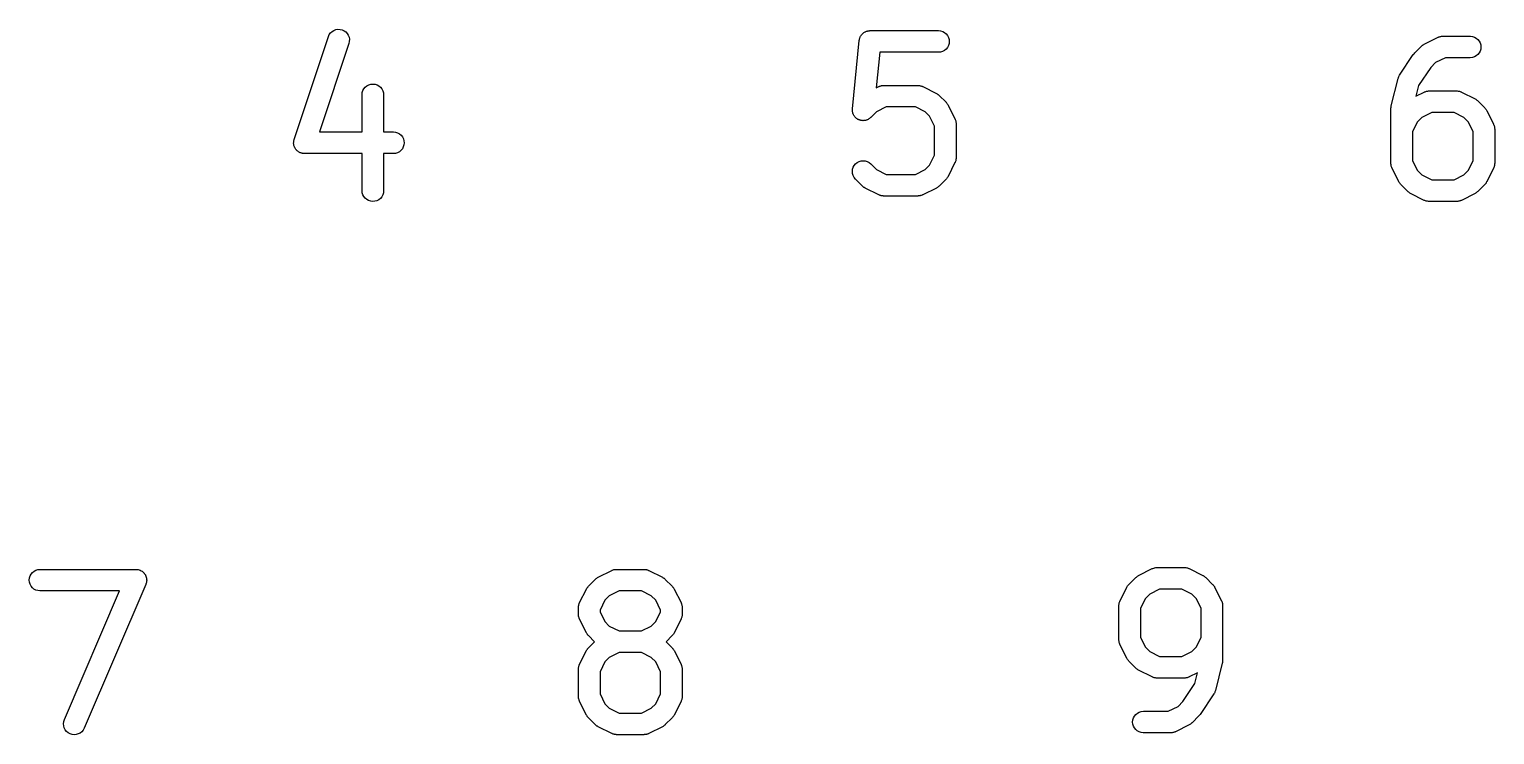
# Model space of a CAD drawing. Extents: x 55 to 222, y -110 to -60.
# Drawn here: x 94.63 to 135.4, y -109.92 to -90.3 of the extents above; entities that cross this region are included whole.
import ezdxf

# ---------------------------------------------------------------- set-up
doc = ezdxf.new("R2010")
doc.units = 0
doc.layers.add('BLACK', color=7, linetype='CONTINUOUS')

msp = doc.modelspace()

# ---------------------------------------------------------------- linework, layer by layer
at = {"layer": 'BLACK', "linetype": 'CONTINUOUS'}
for p, q in [((101.996, -93.3589), (102.949, -90.5018)), ((102.949, -90.5018), (102.95, -90.4978)), ((102.95, -90.4978), (102.974, -90.4447)), ((102.974, -90.4447), (103.009, -90.3973)), ((103.009, -90.3973), (103.052, -90.3576)), ((103.052, -90.3576), (103.102, -90.3269)), ((103.102, -90.3269), (103.157, -90.3066)), ((103.157, -90.3066), (103.214, -90.2972)), ((103.214, -90.2972), (103.273, -90.2993)), ((103.273, -90.2993), (103.33, -90.3127)), ((103.33, -90.3127), (103.383, -90.3369)), ((103.383, -90.3369), (103.431, -90.371)), ((103.431, -90.371), (103.471, -90.4137)), ((103.471, -90.4137), (103.502, -90.4634)), ((103.502, -90.4634), (103.523, -90.5182)), ((117.739, -90.5185), (117.747, -90.5044)), ((117.747, -90.5044), (117.753, -90.4897)), ((117.753, -90.4897), (117.761, -90.4787)), ((117.761, -90.4787), (117.767, -90.467)), ((117.767, -90.467), (117.778, -90.4546)), ((117.778, -90.4546), (117.787, -90.4414)), ((117.787, -90.4414), (117.796, -90.4321)), ((117.796, -90.4321), (117.805, -90.4219)), ((117.805, -90.4219), (117.817, -90.4117)), ((117.817, -90.4117), (117.828, -90.4006)), ((117.828, -90.4006), (117.84, -90.3933)), ((117.84, -90.3933), (117.85, -90.3848)), ((117.85, -90.3848), (117.864, -90.3773)), ((117.864, -90.3773), (117.878, -90.3686)), ((117.878, -90.3686), (117.89, -90.3636)), ((117.89, -90.3636), (117.902, -90.3574)), ((117.902, -90.3574), (117.917, -90.3527)), ((117.917, -90.3527), (117.932, -90.3468)), ((117.932, -90.3468), (117.945, -90.3443)), ((117.945, -90.3443), (117.958, -90.3404)), ((117.958, -90.3404), (117.974, -90.3389)), ((117.974, -90.3389), (117.989, -90.3359)), ((117.989, -90.3359), (118.003, -90.336)), ((118.003, -90.336), (118.016, -90.3347)), ((118.016, -90.3347), (119.921, -90.3347)), ((119.921, -90.3347), (119.925, -90.3348)), ((119.925, -90.3348), (119.983, -90.3413)), ((119.983, -90.3413), (120.039, -90.359)), ((120.039, -90.359), (120.09, -90.3872)), ((120.09, -90.3872), (120.135, -90.4248)), ((120.135, -90.4248), (120.172, -90.4705)), ((120.172, -90.4705), (120.199, -90.5223)), ((133.84, -90.5098), (133.86, -90.5038)), ((133.86, -90.5038), (133.879, -90.4968)), ((133.879, -90.4968), (133.888, -90.4954)), ((133.888, -90.4954), (133.896, -90.4928)), ((133.896, -90.4928), (133.917, -90.4908)), ((133.917, -90.4908), (133.937, -90.4876)), ((133.937, -90.4876), (133.946, -90.488)), ((133.946, -90.488), (133.954, -90.4871)), ((133.954, -90.4871), (134.716, -90.4871)), ((134.716, -90.4871), (134.72, -90.4872)), ((134.72, -90.4872), (134.779, -90.4937)), ((134.779, -90.4937), (134.834, -90.5114)), ((103.518, -90.6915), (102.697, -93.1538)), ((103.531, -90.6344), (103.518, -90.6915)), ((103.523, -90.5182), (103.532, -90.5759)), ((103.532, -90.5759), (103.531, -90.6344)), ((117.527, -92.5096), (117.718, -90.6049)), ((117.718, -90.6007), (117.721, -90.5877)), ((117.718, -90.6049), (117.718, -90.6007)), ((117.721, -90.5877), (117.722, -90.5744)), ((117.722, -90.5744), (117.727, -90.5591)), ((117.727, -90.5591), (117.73, -90.5435)), ((117.73, -90.5435), (117.736, -90.5312)), ((117.736, -90.5312), (117.739, -90.5185)), ((120.035, -90.9121), (119.979, -90.929)), ((120.087, -90.8846), (120.035, -90.9121)), ((120.132, -90.8476), (120.087, -90.8846)), ((120.169, -90.8025), (120.132, -90.8476)), ((120.197, -90.751), (120.169, -90.8025)), ((120.215, -90.695), (120.197, -90.751)), ((120.199, -90.5223), (120.215, -90.5785)), ((120.215, -90.5785), (120.221, -90.6368)), ((120.221, -90.6368), (120.215, -90.695)), ((133.171, -90.9559), (133.361, -90.7655)), ((133.361, -90.7655), (133.364, -90.7625)), ((133.364, -90.7625), (133.377, -90.752)), ((133.377, -90.752), (133.39, -90.7404)), ((133.39, -90.7404), (133.4, -90.7338)), ((133.4, -90.7338), (133.41, -90.726)), ((133.41, -90.726), (133.425, -90.7182)), ((133.425, -90.7182), (133.439, -90.7093)), ((133.439, -90.7093), (133.82, -90.5188)), ((133.82, -90.5188), (133.824, -90.5169)), ((133.824, -90.5169), (133.832, -90.5139)), ((133.832, -90.5139), (133.84, -90.5098)), ((134.834, -90.5114), (134.886, -90.5396)), ((134.886, -90.5396), (134.931, -90.5772)), ((134.931, -90.5772), (134.967, -90.6229)), ((134.993, -90.9034), (134.965, -90.9549)), ((134.967, -90.6229), (134.994, -90.6747)), ((135.01, -90.8474), (134.993, -90.9034)), ((134.994, -90.6747), (135.011, -90.7309)), ((135.016, -90.7892), (135.01, -90.8474)), ((135.011, -90.7309), (135.016, -90.7892)), ((118.288, -90.9347), (118.188, -91.9275)), ((119.921, -90.9347), (118.288, -90.9347)), ((119.979, -90.929), (119.921, -90.9347)), ((132.752, -91.5731), (133.133, -91.0017)), ((133.133, -91.0017), (133.134, -91.0012)), ((133.134, -91.0012), (133.136, -90.9982)), ((133.134, -91.0012), (133.134, -91.0012)), ((133.134, -91.0012), (133.134, -91.0012)), ((133.136, -90.9982), (133.153, -90.9772)), ((133.153, -90.9772), (133.171, -90.9559)), ((133.751, -91.2242), (133.616, -91.3592)), ((134.025, -91.0871), (133.751, -91.2242)), ((134.716, -91.0871), (134.025, -91.0871)), ((134.775, -91.0814), (134.716, -91.0871)), ((134.831, -91.0645), (134.775, -91.0814)), ((134.882, -91.037), (134.831, -91.0645)), ((134.928, -91), (134.882, -91.037)), ((134.965, -90.9549), (134.928, -91)), ((132.52, -92.4286), (132.711, -91.6667)), ((132.711, -91.6667), (132.712, -91.6627)), ((132.712, -91.6627), (132.719, -91.6439)), ((132.719, -91.6439), (132.725, -91.6247)), ((132.725, -91.6247), (132.729, -91.6165)), ((132.729, -91.6165), (132.732, -91.6078)), ((132.732, -91.6078), (132.743, -91.5908)), ((132.743, -91.5908), (132.752, -91.5731)), ((133.616, -91.3592), (133.28, -91.8627)), ((103.886, -92.1163), (103.892, -92.0581)), ((103.886, -92.1205), (103.886, -92.1163)), ((103.886, -93.1538), (103.886, -92.1205)), ((103.892, -92.0581), (103.91, -92.0023)), ((103.91, -92.0023), (103.938, -91.951)), ((103.938, -91.951), (103.976, -91.9061)), ((103.976, -91.9061), (104.021, -91.8694)), ((104.021, -91.8694), (104.073, -91.8423)), ((104.073, -91.8423), (104.129, -91.8258)), ((104.129, -91.8258), (104.188, -91.8205)), ((104.188, -91.8205), (104.246, -91.8266)), ((104.246, -91.8266), (104.302, -91.8439)), ((104.302, -91.8439), (104.353, -91.8717)), ((104.353, -91.8717), (104.398, -91.9091)), ((104.398, -91.9091), (104.435, -91.9544)), ((104.435, -91.9544), (104.463, -92.0061)), ((104.463, -92.0061), (104.48, -92.0622)), ((104.48, -92.0622), (104.486, -92.1205)), ((104.486, -92.1205), (104.486, -93.1538)), ((118.188, -91.9275), (118.263, -91.8902)), ((118.263, -91.8902), (118.267, -91.8884)), ((118.267, -91.8884), (118.275, -91.8853)), ((118.275, -91.8853), (118.283, -91.8812)), ((118.283, -91.8812), (118.302, -91.8752)), ((118.302, -91.8752), (118.322, -91.8682)), ((118.322, -91.8682), (118.33, -91.8668)), ((118.33, -91.8668), (118.339, -91.8642)), ((118.339, -91.8642), (118.359, -91.8622)), ((118.359, -91.8622), (118.379, -91.859)), ((118.379, -91.859), (118.388, -91.8594)), ((118.388, -91.8594), (118.397, -91.8585)), ((118.397, -91.8585), (119.349, -91.8585)), ((119.349, -91.8585), (119.354, -91.8586)), ((119.354, -91.8586), (119.362, -91.8595)), ((119.362, -91.8595), (119.371, -91.8593)), ((119.371, -91.8593), (119.391, -91.8628)), ((119.391, -91.8628), (119.412, -91.8651)), ((119.412, -91.8651), (119.42, -91.8678)), ((119.42, -91.8678), (119.429, -91.8693)), ((119.429, -91.8693), (119.448, -91.8766)), ((119.448, -91.8766), (119.468, -91.8828)), ((119.468, -91.8828), (119.475, -91.887)), ((119.475, -91.887), (119.484, -91.8902)), ((119.484, -91.8902), (119.864, -92.0807)), ((119.864, -92.0807), (119.868, -92.0826)), ((119.868, -92.0826), (119.882, -92.0918)), ((119.882, -92.0918), (119.897, -92.0997)), ((119.897, -92.0997), (119.907, -92.1076)), ((119.907, -92.1076), (119.917, -92.1144)), ((119.917, -92.1144), (119.929, -92.1262)), ((119.929, -92.1262), (119.942, -92.1369)), ((119.942, -92.1369), (120.133, -92.3274)), ((133.28, -91.8627), (133.206, -92.1591)), ((133.206, -92.1591), (133.439, -92.0426)), ((133.439, -92.0426), (133.443, -92.0408)), ((133.443, -92.0408), (133.451, -92.0377)), ((133.451, -92.0377), (133.459, -92.0336)), ((133.459, -92.0336), (133.479, -92.0276)), ((133.479, -92.0276), (133.498, -92.0206)), ((133.498, -92.0206), (133.507, -92.0192)), ((133.507, -92.0192), (133.515, -92.0166)), ((133.515, -92.0166), (133.536, -92.0146)), ((133.536, -92.0146), (133.556, -92.0114)), ((133.556, -92.0114), (133.565, -92.0118)), ((133.565, -92.0118), (133.573, -92.0109)), ((133.573, -92.0109), (134.335, -92.0109)), ((134.335, -92.0109), (134.34, -92.011)), ((134.34, -92.011), (134.348, -92.0119)), ((134.348, -92.0119), (134.357, -92.0117)), ((134.357, -92.0117), (134.377, -92.0152)), ((134.377, -92.0152), (134.398, -92.0175)), ((134.398, -92.0175), (134.406, -92.0202)), ((134.406, -92.0202), (134.415, -92.0217)), ((134.415, -92.0217), (134.434, -92.029)), ((134.434, -92.029), (134.454, -92.0352)), ((134.454, -92.0352), (134.461, -92.0394)), ((134.461, -92.0394), (134.47, -92.0426)), ((134.47, -92.0426), (134.85, -92.2331)), ((117.526, -92.5384), (117.527, -92.5241)), ((117.527, -92.5533), (117.526, -92.5384)), ((117.527, -92.5241), (117.527, -92.5096)), ((118.468, -92.4585), (118.194, -92.5956)), ((119.279, -92.4585), (118.468, -92.4585)), ((119.553, -92.5956), (119.279, -92.4585)), ((120.133, -92.3274), (120.136, -92.3303)), ((120.136, -92.3303), (120.146, -92.3435)), ((120.146, -92.3435), (120.158, -92.3558)), ((120.158, -92.3558), (120.165, -92.3663)), ((120.165, -92.3663), (120.172, -92.3761)), ((120.172, -92.3761), (120.18, -92.3911)), ((120.18, -92.3911), (120.189, -92.4053)), ((120.189, -92.4053), (120.38, -92.7863)), ((132.512, -92.4866), (132.515, -92.4628)), ((132.512, -92.4919), (132.512, -92.4866)), ((132.512, -92.4972), (132.512, -92.4919)), ((132.512, -92.5014), (132.512, -92.4972)), ((132.512, -94.0252), (132.512, -92.5014)), ((132.515, -92.4628), (132.518, -92.439)), ((132.518, -92.439), (132.52, -92.4339)), ((132.52, -92.4339), (132.52, -92.4286)), ((134.85, -92.2331), (134.854, -92.235)), ((134.854, -92.235), (134.868, -92.2442)), ((134.868, -92.2442), (134.883, -92.2521)), ((134.883, -92.2521), (134.893, -92.26)), ((134.893, -92.26), (134.903, -92.2668)), ((134.903, -92.2668), (134.915, -92.2786)), ((134.915, -92.2786), (134.928, -92.2893)), ((134.928, -92.2893), (135.119, -92.4798)), ((135.119, -92.4798), (135.122, -92.4827)), ((135.122, -92.4827), (135.132, -92.4959)), ((135.132, -92.4959), (135.144, -92.5082)), ((135.144, -92.5082), (135.151, -92.5187)), ((135.151, -92.5187), (135.158, -92.5285)), ((135.158, -92.5285), (135.166, -92.5435)), ((135.166, -92.5435), (135.175, -92.5577)), ((117.527, -92.5682), (117.527, -92.5533)), ((117.53, -92.5824), (117.527, -92.5682)), ((117.531, -92.5967), (117.53, -92.5824)), ((117.535, -92.611), (117.531, -92.5967)), ((117.538, -92.6256), (117.535, -92.611)), ((117.544, -92.639), (117.538, -92.6256)), ((117.548, -92.6528), (117.544, -92.639)), ((117.555, -92.666), (117.548, -92.6528)), ((117.56, -92.6798), (117.555, -92.666)), ((117.568, -92.6918), (117.56, -92.6798)), ((117.575, -92.7046), (117.568, -92.6918)), ((117.584, -92.7162), (117.575, -92.7046)), ((117.593, -92.7286), (117.584, -92.7162)), ((117.603, -92.7389), (117.593, -92.7286)), ((117.612, -92.7501), (117.603, -92.7389)), ((117.623, -92.7597), (117.612, -92.7501)), ((117.634, -92.7703), (117.623, -92.7597)), ((117.646, -92.7784), (117.634, -92.7703)), ((117.657, -92.7876), (117.646, -92.7784)), ((117.67, -92.7947), (117.657, -92.7876)), ((117.682, -92.8031), (117.67, -92.7947)), ((117.696, -92.8087), (117.682, -92.8031)), ((117.708, -92.8156), (117.696, -92.8087)), ((117.723, -92.8201), (117.708, -92.8156)), ((117.736, -92.8259), (117.723, -92.8201)), ((117.75, -92.8288), (117.736, -92.8259)), ((117.764, -92.8331), (117.75, -92.8288)), ((117.779, -92.8348), (117.764, -92.8331)), ((117.794, -92.8378), (117.779, -92.8348)), ((117.808, -92.8379), (117.794, -92.8378)), ((117.822, -92.8395), (117.808, -92.8379)), ((117.837, -92.8382), (117.822, -92.8395)), ((117.852, -92.8383), (117.837, -92.8382)), ((117.866, -92.8356), (117.852, -92.8383)), ((117.881, -92.8344), (117.866, -92.8356)), ((117.895, -92.8302), (117.881, -92.8344)), ((117.91, -92.8274), (117.895, -92.8302)), ((117.923, -92.8221), (117.91, -92.8274)), ((117.937, -92.818), (117.923, -92.8221)), ((117.95, -92.8112), (117.937, -92.818)), ((117.964, -92.8056), (117.95, -92.8112)), ((117.976, -92.7977), (117.964, -92.8056)), ((117.989, -92.7911), (117.976, -92.7977)), ((118.001, -92.7818), (117.989, -92.7911)), ((118.013, -92.7736), (118.001, -92.7818)), ((118.023, -92.7636), (118.013, -92.7736)), ((118.035, -92.7546), (118.023, -92.7636)), ((118.038, -92.7516), (118.035, -92.7546)), ((118.194, -92.5956), (118.038, -92.7516)), ((119.674, -92.7172), (119.553, -92.5956)), ((119.811, -92.9913), (119.674, -92.7172)), ((120.38, -92.7863), (120.381, -92.79)), ((120.381, -92.79), (120.384, -92.7983)), ((120.384, -92.7983), (120.389, -92.8061)), ((120.389, -92.8061), (120.395, -92.8257)), ((120.395, -92.8257), (120.402, -92.845)), ((120.402, -92.845), (120.403, -92.8537)), ((120.403, -92.8537), (120.406, -92.8622)), ((120.406, -92.8622), (120.408, -92.8826)), ((120.408, -92.8826), (120.411, -92.9028)), ((120.411, -92.9028), (120.41, -92.9117)), ((120.41, -92.9117), (120.411, -92.9204)), ((120.411, -92.9204), (120.411, -93.8728)), ((133.249, -92.8696), (133.112, -93.1437)), ((133.37, -92.748), (133.249, -92.8696)), ((133.644, -92.6109), (133.37, -92.748)), ((134.265, -92.6109), (133.644, -92.6109)), ((134.539, -92.748), (134.265, -92.6109)), ((134.66, -92.8696), (134.539, -92.748)), ((134.797, -93.1437), (134.66, -92.8696)), ((135.175, -92.5577), (135.366, -92.9387)), ((135.366, -92.9387), (135.367, -92.9424)), ((135.367, -92.9424), (135.37, -92.9507)), ((135.37, -92.9507), (135.375, -92.9585)), ((101.992, -93.3764), (101.996, -93.3589)), ((102.697, -93.1538), (103.886, -93.1538)), ((104.486, -93.1538), (104.757, -93.1538)), ((104.757, -93.1538), (104.761, -93.1538)), ((104.761, -93.1538), (104.819, -93.1603)), ((104.819, -93.1603), (104.875, -93.178)), ((104.875, -93.178), (104.926, -93.2063)), ((104.926, -93.2063), (104.971, -93.2439)), ((104.971, -93.2439), (105.008, -93.2895)), ((105.008, -93.2895), (105.035, -93.3414)), ((105.035, -93.3414), (105.052, -93.3976)), ((119.811, -93.802), (119.811, -92.9913)), ((133.112, -93.1437), (133.112, -93.9544)), ((134.797, -93.9544), (134.797, -93.1437)), ((135.375, -92.9585), (135.381, -92.9781)), ((135.381, -92.9781), (135.388, -92.9974)), ((135.388, -92.9974), (135.389, -93.0061)), ((135.389, -93.0061), (135.392, -93.0146)), ((135.392, -93.0146), (135.394, -93.035)), ((135.394, -93.035), (135.397, -93.0552)), ((135.397, -93.0552), (135.396, -93.0641)), ((135.396, -93.0641), (135.397, -93.0728)), ((135.397, -93.0728), (135.397, -94.0252)), ((101.981, -93.4517), (101.983, -93.4339)), ((101.982, -93.4631), (101.981, -93.4517)), ((101.981, -93.4745), (101.982, -93.4631)), ((101.984, -93.4922), (101.981, -93.4745)), ((101.983, -93.416), (101.986, -93.4048)), ((101.983, -93.4339), (101.983, -93.416)), ((101.986, -93.51), (101.984, -93.4922)), ((101.986, -93.4048), (101.987, -93.3935)), ((101.989, -93.521), (101.986, -93.51)), ((101.987, -93.3935), (101.992, -93.3764)), ((101.991, -93.5323), (101.989, -93.521)), ((101.998, -93.549), (101.991, -93.5323)), ((102.003, -93.5662), (101.998, -93.549)), ((102.008, -93.5763), (102.003, -93.5662)), ((102.012, -93.587), (102.008, -93.5763)), ((102.021, -93.6022), (102.012, -93.587)), ((102.03, -93.6181), (102.021, -93.6022)), ((102.037, -93.627), (102.03, -93.6181)), ((102.043, -93.6367), (102.037, -93.627)), ((102.055, -93.6497), (102.043, -93.6367)), ((102.066, -93.6637), (102.055, -93.6497)), ((102.075, -93.671), (102.066, -93.6637)), ((102.083, -93.6794), (102.075, -93.671)), ((102.098, -93.6898), (102.083, -93.6794)), ((102.111, -93.7013), (102.098, -93.6898)), ((102.121, -93.7068), (102.111, -93.7013)), ((102.131, -93.7135), (102.121, -93.7068)), ((102.147, -93.7209), (102.131, -93.7135)), ((102.163, -93.7295), (102.147, -93.7209)), ((102.173, -93.733), (102.163, -93.7295)), ((102.184, -93.7377), (102.173, -93.733)), ((102.201, -93.7418), (102.184, -93.7377)), ((102.218, -93.7472), (102.201, -93.7418)), ((102.23, -93.7485), (102.218, -93.7472)), ((102.241, -93.7511), (102.23, -93.7485)), ((102.259, -93.7518), (102.241, -93.7511)), ((102.277, -93.7538), (102.259, -93.7518)), ((102.281, -93.7538), (102.277, -93.7538)), ((103.886, -93.7538), (102.281, -93.7538)), ((103.886, -94.7871), (103.886, -93.7538)), ((104.757, -93.7538), (104.486, -93.7538)), ((104.486, -93.7538), (104.486, -94.7871)), ((104.815, -93.7481), (104.757, -93.7538)), ((104.871, -93.7312), (104.815, -93.7481)), ((104.923, -93.7037), (104.871, -93.7312)), ((104.968, -93.6667), (104.923, -93.7037)), ((105.006, -93.6215), (104.968, -93.6667)), ((105.033, -93.57), (105.006, -93.6215)), ((105.051, -93.5141), (105.033, -93.57)), ((105.057, -93.4559), (105.051, -93.5141)), ((105.052, -93.3976), (105.057, -93.4559)), ((117.532, -94.1924), (117.549, -94.1366)), ((117.549, -94.1366), (117.577, -94.0851)), ((117.577, -94.0851), (117.615, -94.0402)), ((117.615, -94.0402), (117.66, -94.0033)), ((117.66, -94.0033), (117.712, -93.976)), ((117.712, -93.976), (117.768, -93.9593)), ((117.768, -93.9593), (117.827, -93.9538)), ((117.827, -93.9538), (117.885, -93.9597)), ((117.885, -93.9597), (117.941, -93.9768)), ((117.941, -93.9768), (117.992, -94.0045)), ((117.992, -94.0045), (118.038, -94.0416)), ((118.038, -94.0416), (118.194, -94.1977)), ((119.553, -94.1977), (119.674, -94.0761)), ((119.674, -94.0761), (119.811, -93.802)), ((120.38, -94.007), (120.189, -94.3879)), ((120.383, -93.9987), (120.38, -94.007)), ((120.387, -93.991), (120.383, -93.9987)), ((120.393, -93.9715), (120.387, -93.991)), ((120.401, -93.9523), (120.393, -93.9715)), ((120.402, -93.9436), (120.401, -93.9523)), ((120.405, -93.9352), (120.402, -93.9436)), ((120.407, -93.9148), (120.405, -93.9352)), ((120.41, -93.8946), (120.407, -93.9148)), ((120.411, -93.877), (120.41, -93.8858)), ((120.41, -93.8858), (120.41, -93.8946)), ((120.411, -93.8728), (120.411, -93.877)), ((132.512, -94.034), (132.512, -94.0252)), ((132.512, -94.0428), (132.512, -94.034)), ((132.515, -94.0631), (132.512, -94.0428)), ((132.517, -94.0835), (132.515, -94.0631)), ((132.52, -94.0919), (132.517, -94.0835)), ((132.521, -94.1007), (132.52, -94.0919)), ((132.528, -94.1199), (132.521, -94.1007)), ((132.534, -94.1395), (132.528, -94.1199)), ((132.538, -94.1473), (132.534, -94.1395)), ((132.541, -94.1556), (132.538, -94.1473)), ((132.543, -94.1594), (132.541, -94.1556)), ((132.734, -94.5403), (132.543, -94.1594)), ((133.112, -93.9544), (133.249, -94.2285)), ((134.66, -94.2285), (134.797, -93.9544)), ((135.366, -94.1594), (135.175, -94.5403)), ((135.369, -94.1511), (135.366, -94.1594)), ((135.373, -94.1434), (135.369, -94.1511)), ((135.379, -94.1238), (135.373, -94.1434)), ((135.387, -94.1047), (135.379, -94.1238)), ((135.388, -94.096), (135.387, -94.1047)), ((135.391, -94.0876), (135.388, -94.096)), ((135.393, -94.0672), (135.391, -94.0876)), ((135.396, -94.047), (135.393, -94.0672)), ((135.397, -94.0294), (135.396, -94.0382)), ((135.396, -94.0382), (135.396, -94.047)), ((135.397, -94.0252), (135.397, -94.0294)), ((117.526, -94.2506), (117.532, -94.1924)), ((117.531, -94.309), (117.526, -94.2506)), ((117.547, -94.3652), (117.531, -94.309)), ((117.574, -94.4172), (117.547, -94.3652)), ((117.61, -94.4629), (117.574, -94.4172)), ((117.613, -94.4659), (117.61, -94.4629)), ((117.804, -94.6564), (117.613, -94.4659)), ((118.194, -94.1977), (118.468, -94.3347)), ((118.468, -94.3347), (119.279, -94.3347)), ((119.279, -94.3347), (119.553, -94.1977)), ((120.133, -94.4659), (119.942, -94.6564)), ((120.144, -94.4529), (120.133, -94.4659)), ((120.155, -94.4408), (120.144, -94.4529)), ((120.162, -94.4303), (120.155, -94.4408)), ((120.17, -94.4207), (120.162, -94.4303)), ((120.178, -94.4058), (120.17, -94.4207)), ((120.187, -94.3917), (120.178, -94.4058)), ((120.189, -94.3879), (120.187, -94.3917)), ((132.743, -94.5546), (132.734, -94.5403)), ((132.75, -94.5696), (132.743, -94.5546)), ((132.758, -94.5793), (132.75, -94.5696)), ((132.765, -94.5899), (132.758, -94.5793)), ((133.249, -94.2285), (133.37, -94.3501)), ((133.37, -94.3501), (133.644, -94.4871)), ((133.644, -94.4871), (134.265, -94.4871)), ((134.265, -94.4871), (134.539, -94.3501)), ((134.539, -94.3501), (134.66, -94.2285)), ((135.148, -94.5827), (135.141, -94.5932)), ((135.156, -94.5731), (135.148, -94.5827)), ((135.164, -94.5582), (135.156, -94.5731)), ((135.173, -94.5441), (135.164, -94.5582)), ((135.175, -94.5403), (135.173, -94.5441)), ((103.891, -94.8454), (103.886, -94.7871)), ((103.908, -94.9014), (103.891, -94.8454)), ((103.936, -94.9531), (103.908, -94.9014)), ((103.973, -94.9985), (103.936, -94.9531)), ((104.433, -94.9566), (104.395, -95.0015)), ((104.461, -94.9053), (104.433, -94.9566)), ((104.479, -94.8495), (104.461, -94.9053)), ((104.485, -94.7913), (104.479, -94.8495)), ((104.486, -94.7871), (104.485, -94.7913)), ((117.817, -94.6671), (117.804, -94.6564)), ((117.829, -94.6788), (117.817, -94.6671)), ((117.839, -94.6856), (117.829, -94.6788)), ((117.849, -94.6935), (117.839, -94.6856)), ((117.864, -94.7015), (117.849, -94.6935)), ((117.878, -94.7107), (117.864, -94.7015)), ((117.882, -94.7126), (117.878, -94.7107)), ((118.263, -94.9031), (117.882, -94.7126)), ((118.271, -94.9062), (118.263, -94.9031)), ((118.279, -94.9105), (118.271, -94.9062)), ((118.298, -94.9167), (118.279, -94.9105)), ((118.317, -94.924), (118.298, -94.9167)), ((118.326, -94.9255), (118.317, -94.924)), ((118.335, -94.9282), (118.326, -94.9255)), ((118.355, -94.9305), (118.335, -94.9282)), ((118.375, -94.9339), (118.355, -94.9305)), ((118.384, -94.9337), (118.375, -94.9339)), ((118.393, -94.9347), (118.384, -94.9337)), ((118.397, -94.9347), (118.393, -94.9347)), ((119.349, -94.9347), (118.397, -94.9347)), ((119.358, -94.9339), (119.349, -94.9347)), ((119.367, -94.9342), (119.358, -94.9339)), ((119.387, -94.931), (119.367, -94.9342)), ((119.408, -94.929), (119.387, -94.931)), ((119.416, -94.9265), (119.408, -94.929)), ((119.425, -94.9251), (119.416, -94.9265)), ((119.444, -94.918), (119.425, -94.9251)), ((119.464, -94.9121), (119.444, -94.918)), ((119.471, -94.9079), (119.464, -94.9121)), ((119.48, -94.9049), (119.471, -94.9079)), ((119.484, -94.9031), (119.48, -94.9049)), ((119.864, -94.7126), (119.484, -94.9031)), ((119.879, -94.7036), (119.864, -94.7126)), ((119.894, -94.6958), (119.879, -94.7036)), ((119.903, -94.6881), (119.894, -94.6958)), ((119.914, -94.6814), (119.903, -94.6881)), ((119.926, -94.6698), (119.914, -94.6814)), ((119.939, -94.6593), (119.926, -94.6698)), ((119.942, -94.6564), (119.939, -94.6593)), ((132.776, -94.6022), (132.765, -94.5899)), ((132.787, -94.6153), (132.776, -94.6022)), ((132.79, -94.6183), (132.787, -94.6153)), ((132.98, -94.8088), (132.79, -94.6183)), ((132.993, -94.8195), (132.98, -94.8088)), ((133.005, -94.8312), (132.993, -94.8195)), ((133.016, -94.838), (133.005, -94.8312)), ((133.026, -94.8459), (133.016, -94.838)), ((133.04, -94.8539), (133.026, -94.8459)), ((133.055, -94.8631), (133.04, -94.8539)), ((133.058, -94.865), (133.055, -94.8631)), ((133.439, -95.0555), (133.058, -94.865)), ((134.85, -94.865), (134.47, -95.0555)), ((134.865, -94.856), (134.85, -94.865)), ((134.88, -94.8482), (134.865, -94.856)), ((134.889, -94.8405), (134.88, -94.8482)), ((134.9, -94.8338), (134.889, -94.8405)), ((134.912, -94.8222), (134.9, -94.8338)), ((134.925, -94.8117), (134.912, -94.8222)), ((134.928, -94.8088), (134.925, -94.8117)), ((135.119, -94.6183), (134.928, -94.8088)), ((135.13, -94.6053), (135.119, -94.6183)), ((135.141, -94.5932), (135.13, -94.6053)), ((104.018, -95.0358), (103.973, -94.9985)), ((104.069, -95.0637), (104.018, -95.0358)), ((104.125, -95.081), (104.069, -95.0637)), ((104.183, -95.0871), (104.125, -95.081)), ((104.242, -95.0818), (104.183, -95.0871)), ((104.298, -95.0653), (104.242, -95.0818)), ((104.35, -95.0382), (104.298, -95.0653)), ((104.395, -95.0015), (104.35, -95.0382)), ((133.448, -95.0586), (133.439, -95.0555)), ((133.455, -95.0629), (133.448, -95.0586)), ((133.475, -95.0691), (133.455, -95.0629)), ((133.494, -95.0764), (133.475, -95.0691)), ((133.503, -95.0779), (133.494, -95.0764)), ((133.511, -95.0806), (133.503, -95.0779)), ((133.531, -95.0829), (133.511, -95.0806)), ((133.552, -95.0863), (133.531, -95.0829)), ((133.56, -95.0861), (133.552, -95.0863)), ((133.569, -95.0871), (133.56, -95.0861)), ((133.573, -95.0871), (133.569, -95.0871)), ((134.335, -95.0871), (133.573, -95.0871)), ((134.344, -95.0863), (134.335, -95.0871)), ((134.353, -95.0866), (134.344, -95.0863)), ((134.373, -95.0834), (134.353, -95.0866)), ((134.394, -95.0814), (134.373, -95.0834)), ((134.402, -95.0789), (134.394, -95.0814)), ((134.411, -95.0775), (134.402, -95.0789)), ((134.43, -95.0704), (134.411, -95.0775)), ((134.45, -95.0645), (134.43, -95.0704)), ((134.457, -95.0603), (134.45, -95.0645)), ((134.466, -95.0573), (134.457, -95.0603)), ((134.47, -95.0555), (134.466, -95.0573)), ((94.6275, -105.619), (94.6336, -105.56)), ((94.6336, -105.56), (94.6509, -105.504)), ((94.6509, -105.504), (94.6788, -105.453)), ((94.6788, -105.453), (94.7161, -105.408)), ((94.7161, -105.408), (94.7614, -105.371)), ((94.7614, -105.371), (94.8131, -105.343)), ((94.8131, -105.343), (94.8692, -105.326)), ((94.8692, -105.326), (94.9275, -105.321)), ((94.9275, -105.321), (97.5941, -105.321)), ((97.5941, -105.321), (97.5983, -105.321)), ((97.5983, -105.321), (97.5994, -105.321)), ((97.5994, -105.321), (97.6004, -105.321)), ((97.6004, -105.321), (97.6284, -105.324)), ((97.6284, -105.324), (97.6565, -105.327)), ((97.6565, -105.327), (97.6575, -105.328)), ((97.6575, -105.328), (97.6585, -105.328)), ((97.6585, -105.328), (97.6854, -105.336)), ((97.6854, -105.336), (97.7123, -105.345)), ((97.7123, -105.345), (97.7132, -105.345)), ((97.7132, -105.345), (97.7142, -105.346)), ((97.7142, -105.346), (97.7389, -105.36)), ((97.7389, -105.36), (97.7636, -105.373)), ((97.7636, -105.373), (97.7644, -105.374)), ((97.7644, -105.374), (97.7653, -105.374)), ((97.7653, -105.374), (97.7868, -105.393)), ((97.7868, -105.393), (97.8085, -105.411)), ((97.8085, -105.411), (97.8091, -105.412)), ((97.8091, -105.412), (97.8099, -105.412)), ((97.8099, -105.412), (97.8274, -105.434)), ((97.8274, -105.434), (97.8452, -105.456)), ((97.8452, -105.456), (97.8456, -105.457)), ((97.8456, -105.457), (97.8463, -105.458)), ((97.8463, -105.458), (97.8592, -105.483)), ((97.8592, -105.483), (97.8723, -105.508)), ((97.8723, -105.508), (97.8726, -105.509)), ((97.8726, -105.509), (97.8731, -105.51)), ((97.8731, -105.51), (97.8808, -105.537)), ((97.8808, -105.537), (97.8888, -105.565)), ((97.8888, -105.565), (97.8889, -105.566)), ((97.8889, -105.566), (97.8892, -105.567)), ((97.8892, -105.567), (97.8916, -105.595)), ((110.377, -105.596), (110.391, -105.586)), ((110.391, -105.586), (110.403, -105.574)), ((110.403, -105.574), (110.413, -105.567)), ((110.413, -105.567), (110.423, -105.56)), ((110.423, -105.56), (110.438, -105.552)), ((110.438, -105.552), (110.452, -105.543)), ((110.452, -105.543), (110.833, -105.352)), ((110.833, -105.352), (110.837, -105.351)), ((110.837, -105.351), (110.845, -105.348)), ((110.845, -105.348), (110.853, -105.343)), ((110.853, -105.343), (110.873, -105.337)), ((110.873, -105.337), (110.892, -105.33)), ((110.892, -105.33), (110.901, -105.329)), ((110.901, -105.329), (110.909, -105.326)), ((110.909, -105.326), (110.93, -105.324)), ((110.93, -105.324), (110.95, -105.321)), ((110.95, -105.321), (110.959, -105.322)), ((110.959, -105.322), (110.967, -105.321)), ((110.967, -105.321), (111.729, -105.321)), ((111.729, -105.321), (111.734, -105.321)), ((111.734, -105.321), (111.742, -105.322)), ((111.742, -105.322), (111.751, -105.322)), ((111.751, -105.322), (111.771, -105.325)), ((111.771, -105.325), (111.792, -105.327)), ((111.792, -105.327), (111.8, -105.33)), ((111.8, -105.33), (111.809, -105.331)), ((111.809, -105.331), (111.828, -105.339)), ((111.828, -105.339), (111.848, -105.345)), ((111.848, -105.345), (111.855, -105.349)), ((111.855, -105.349), (111.864, -105.352)), ((111.864, -105.352), (112.244, -105.543)), ((112.244, -105.543), (112.248, -105.545)), ((112.248, -105.545), (112.262, -105.554)), ((112.262, -105.554), (112.277, -105.562)), ((112.277, -105.562), (112.287, -105.57)), ((112.287, -105.57), (112.297, -105.577)), ((112.297, -105.577), (112.309, -105.588)), ((112.309, -105.588), (112.322, -105.599)), ((125.221, -105.739), (125.411, -105.548)), ((125.411, -105.548), (125.414, -105.545)), ((125.414, -105.545), (125.427, -105.535)), ((125.427, -105.535), (125.44, -105.523)), ((125.44, -105.523), (125.45, -105.517)), ((125.45, -105.517), (125.46, -105.509)), ((125.46, -105.509), (125.475, -105.501)), ((125.475, -105.501), (125.489, -105.492)), ((125.489, -105.492), (125.87, -105.302)), ((125.87, -105.302), (125.874, -105.3)), ((125.874, -105.3), (125.882, -105.297)), ((125.882, -105.297), (125.89, -105.293)), ((125.89, -105.293), (125.91, -105.287)), ((125.91, -105.287), (125.929, -105.28)), ((125.929, -105.28), (125.938, -105.278)), ((125.938, -105.278), (125.946, -105.276)), ((125.946, -105.276), (125.966, -105.274)), ((125.966, -105.274), (125.987, -105.27)), ((125.987, -105.27), (125.995, -105.271)), ((125.995, -105.271), (126.004, -105.27)), ((126.004, -105.27), (126.766, -105.27)), ((126.766, -105.27), (126.77, -105.27)), ((126.77, -105.27), (126.779, -105.271)), ((126.779, -105.271), (126.788, -105.271)), ((126.788, -105.271), (126.808, -105.274)), ((126.808, -105.274), (126.829, -105.276)), ((126.829, -105.276), (126.837, -105.279)), ((126.837, -105.279), (126.846, -105.281)), ((126.846, -105.281), (126.865, -105.288)), ((126.865, -105.288), (126.884, -105.294)), ((126.884, -105.294), (126.892, -105.298)), ((126.892, -105.298), (126.9, -105.302)), ((126.9, -105.302), (127.281, -105.492)), ((127.281, -105.492), (127.285, -105.494)), ((127.285, -105.494), (127.299, -105.503)), ((127.299, -105.503), (127.314, -105.511)), ((127.314, -105.511), (127.324, -105.519)), ((127.324, -105.519), (127.334, -105.526)), ((127.334, -105.526), (127.346, -105.538)), ((127.346, -105.538), (127.359, -105.548)), ((127.359, -105.548), (127.55, -105.739)), ((94.6328, -105.677), (94.6275, -105.619)), ((94.6493, -105.733), (94.6328, -105.677)), ((94.6764, -105.785), (94.6493, -105.733)), ((94.7131, -105.831), (94.6764, -105.785)), ((94.758, -105.868), (94.7131, -105.831)), ((94.8093, -105.896), (94.758, -105.868)), ((94.8651, -105.914), (94.8093, -105.896)), ((94.9233, -105.921), (94.8651, -105.914)), ((94.9275, -105.921), (94.9233, -105.921)), ((97.1392, -105.921), (94.9275, -105.921)), ((95.6041, -109.503), (97.1392, -105.921)), ((97.8699, -105.739), (96.1556, -109.739)), ((97.8702, -105.738), (97.8699, -105.739)), ((97.8707, -105.737), (97.8702, -105.738)), ((97.8791, -105.71), (97.8707, -105.737)), ((97.8876, -105.683), (97.8791, -105.71)), ((97.8877, -105.682), (97.8876, -105.683)), ((97.888, -105.681), (97.8877, -105.682)), ((97.891, -105.653), (97.888, -105.681)), ((97.8941, -105.625), (97.891, -105.653)), ((97.8916, -105.595), (97.8941, -105.623)), ((97.8941, -105.623), (97.894, -105.624)), ((97.894, -105.624), (97.8941, -105.625)), ((109.937, -106.248), (110.128, -105.868)), ((110.128, -105.868), (110.13, -105.864)), ((110.13, -105.864), (110.139, -105.85)), ((110.139, -105.85), (110.147, -105.835)), ((110.147, -105.835), (110.155, -105.825)), ((110.155, -105.825), (110.161, -105.815)), ((110.161, -105.815), (110.173, -105.803)), ((110.173, -105.803), (110.184, -105.79)), ((110.184, -105.79), (110.374, -105.599)), ((110.374, -105.599), (110.377, -105.596)), ((111.038, -105.921), (110.764, -106.058)), ((111.659, -105.921), (111.038, -105.921)), ((111.933, -106.058), (111.659, -105.921)), ((112.322, -105.599), (112.513, -105.79)), ((112.513, -105.79), (112.516, -105.793)), ((112.516, -105.793), (112.526, -105.806)), ((112.526, -105.806), (112.538, -105.818)), ((112.538, -105.818), (112.545, -105.829)), ((112.545, -105.829), (112.552, -105.838)), ((112.552, -105.838), (112.56, -105.853)), ((112.56, -105.853), (112.569, -105.868)), ((112.569, -105.868), (112.76, -106.248)), ((124.974, -106.198), (125.164, -105.817)), ((125.164, -105.817), (125.166, -105.813)), ((125.166, -105.813), (125.176, -105.799)), ((125.176, -105.799), (125.184, -105.784)), ((125.184, -105.784), (125.191, -105.774)), ((125.191, -105.774), (125.198, -105.764)), ((125.198, -105.764), (125.21, -105.752)), ((125.21, -105.752), (125.221, -105.739)), ((126.075, -105.87), (125.801, -106.007)), ((126.695, -105.87), (126.075, -105.87)), ((126.969, -106.007), (126.695, -105.87)), ((127.55, -105.739), (127.553, -105.742)), ((127.553, -105.742), (127.563, -105.755)), ((127.563, -105.755), (127.575, -105.767)), ((127.575, -105.767), (127.581, -105.778)), ((127.581, -105.778), (127.589, -105.787)), ((127.589, -105.787), (127.597, -105.802)), ((127.597, -105.802), (127.606, -105.817)), ((127.606, -105.817), (127.796, -106.198)), ((109.906, -106.361), (109.91, -106.341)), ((109.907, -106.37), (109.906, -106.361)), ((109.906, -106.378), (109.907, -106.37)), ((109.906, -106.383), (109.906, -106.378)), ((109.906, -106.573), (109.906, -106.383)), ((109.91, -106.341), (109.912, -106.32)), ((109.912, -106.32), (109.915, -106.312)), ((109.915, -106.312), (109.916, -106.303)), ((109.916, -106.303), (109.924, -106.284)), ((109.924, -106.284), (109.93, -106.264)), ((109.93, -106.264), (109.934, -106.257)), ((109.934, -106.257), (109.937, -106.248)), ((110.643, -106.179), (110.506, -106.453)), ((110.764, -106.058), (110.643, -106.179)), ((112.054, -106.179), (111.933, -106.058)), ((112.191, -106.453), (112.054, -106.179)), ((112.76, -106.248), (112.761, -106.252)), ((112.761, -106.252), (112.764, -106.261)), ((112.764, -106.261), (112.769, -106.268)), ((112.769, -106.268), (112.775, -106.288)), ((112.775, -106.288), (112.782, -106.307)), ((112.782, -106.307), (112.783, -106.316)), ((112.783, -106.316), (112.786, -106.324)), ((112.786, -106.324), (112.788, -106.345)), ((112.788, -106.345), (112.791, -106.365)), ((112.791, -106.365), (112.79, -106.374)), ((112.79, -106.374), (112.791, -106.383)), ((112.791, -106.383), (112.791, -106.573)), ((124.942, -106.328), (124.943, -106.319)), ((124.942, -106.332), (124.942, -106.328)), ((124.942, -107.284), (124.942, -106.332)), ((124.943, -106.31), (124.947, -106.29)), ((124.943, -106.319), (124.943, -106.31)), ((124.947, -106.29), (124.949, -106.269)), ((124.949, -106.269), (124.952, -106.261)), ((124.952, -106.261), (124.953, -106.252)), ((124.953, -106.252), (124.96, -106.233)), ((124.96, -106.233), (124.967, -106.214)), ((124.967, -106.214), (124.971, -106.206)), ((124.971, -106.206), (124.974, -106.198)), ((125.679, -106.129), (125.542, -106.403)), ((125.542, -106.403), (125.542, -107.213)), ((125.801, -106.007), (125.679, -106.129)), ((127.091, -106.129), (126.969, -106.007)), ((127.228, -106.403), (127.091, -106.129)), ((127.228, -107.213), (127.228, -106.403)), ((127.796, -106.198), (127.798, -106.201)), ((127.798, -106.201), (127.801, -106.21)), ((127.801, -106.21), (127.805, -106.218)), ((127.805, -106.218), (127.811, -106.237)), ((127.811, -106.237), (127.818, -106.256)), ((127.818, -106.256), (127.82, -106.265)), ((127.82, -106.265), (127.822, -106.274)), ((127.822, -106.274), (127.824, -106.294)), ((127.824, -106.294), (127.828, -106.314)), ((127.828, -106.314), (127.827, -106.323)), ((127.827, -106.323), (127.828, -106.332)), ((127.828, -106.332), (127.828, -107.856)), ((109.906, -106.582), (109.906, -106.573)), ((109.906, -106.591), (109.906, -106.582)), ((109.909, -106.611), (109.906, -106.591)), ((109.911, -106.631), (109.909, -106.611)), ((109.914, -106.64), (109.911, -106.631)), ((109.915, -106.649), (109.914, -106.64)), ((109.922, -106.668), (109.915, -106.649)), ((109.928, -106.687), (109.922, -106.668)), ((109.932, -106.695), (109.928, -106.687)), ((109.935, -106.704), (109.932, -106.695)), ((109.937, -106.707), (109.935, -106.704)), ((110.128, -107.088), (109.937, -106.707)), ((110.506, -106.453), (110.506, -106.502)), ((110.506, -106.502), (110.643, -106.776)), ((110.643, -106.776), (110.764, -106.898)), ((111.933, -106.898), (112.054, -106.776)), ((112.054, -106.776), (112.191, -106.502)), ((112.191, -106.502), (112.191, -106.453)), ((112.76, -106.707), (112.569, -107.088)), ((112.763, -106.699), (112.76, -106.707)), ((112.767, -106.691), (112.763, -106.699)), ((112.773, -106.672), (112.767, -106.691)), ((112.781, -106.653), (112.773, -106.672)), ((112.782, -106.644), (112.781, -106.653)), ((112.785, -106.635), (112.782, -106.644)), ((112.787, -106.615), (112.785, -106.635)), ((112.79, -106.595), (112.787, -106.615)), ((112.791, -106.577), (112.79, -106.586)), ((112.79, -106.586), (112.79, -106.595)), ((112.791, -106.573), (112.791, -106.577)), ((110.137, -107.102), (110.128, -107.088)), ((110.144, -107.117), (110.137, -107.102)), ((110.152, -107.127), (110.144, -107.117)), ((110.159, -107.138), (110.152, -107.127)), ((110.17, -107.15), (110.159, -107.138)), ((110.181, -107.163), (110.17, -107.15)), ((110.184, -107.166), (110.181, -107.163)), ((110.353, -107.335), (110.184, -107.166)), ((110.764, -106.898), (111.038, -107.035)), ((111.038, -107.035), (111.659, -107.035)), ((111.659, -107.035), (111.933, -106.898)), ((112.513, -107.166), (112.344, -107.335)), ((112.524, -107.153), (112.513, -107.166)), ((112.535, -107.141), (112.524, -107.153)), ((112.542, -107.131), (112.535, -107.141)), ((112.55, -107.121), (112.542, -107.131)), ((112.558, -107.106), (112.55, -107.121)), ((112.567, -107.092), (112.558, -107.106)), ((112.569, -107.088), (112.567, -107.092)), ((125.542, -107.213), (125.679, -107.487)), ((127.091, -107.487), (127.228, -107.213)), ((109.937, -107.963), (110.128, -107.582)), ((110.128, -107.582), (110.13, -107.578)), ((110.13, -107.578), (110.139, -107.564)), ((110.139, -107.564), (110.147, -107.549)), ((110.147, -107.549), (110.155, -107.539)), ((110.155, -107.539), (110.161, -107.529)), ((110.161, -107.529), (110.173, -107.517)), ((110.173, -107.517), (110.184, -107.504)), ((110.184, -107.504), (110.353, -107.335)), ((112.344, -107.335), (112.513, -107.504)), ((112.513, -107.504), (112.516, -107.507)), ((112.516, -107.507), (112.526, -107.52)), ((112.526, -107.52), (112.538, -107.532)), ((112.538, -107.532), (112.545, -107.543)), ((112.545, -107.543), (112.552, -107.553)), ((112.552, -107.553), (112.56, -107.568)), ((112.56, -107.568), (112.569, -107.582)), ((112.569, -107.582), (112.76, -107.963)), ((124.943, -107.293), (124.942, -107.284)), ((124.943, -107.302), (124.943, -107.293)), ((124.946, -107.322), (124.943, -107.302)), ((124.948, -107.342), (124.946, -107.322)), ((124.951, -107.351), (124.948, -107.342)), ((124.952, -107.36), (124.951, -107.351)), ((124.959, -107.379), (124.952, -107.36)), ((124.965, -107.399), (124.959, -107.379)), ((124.969, -107.406), (124.965, -107.399)), ((124.972, -107.415), (124.969, -107.406)), ((124.974, -107.418), (124.972, -107.415)), ((125.164, -107.799), (124.974, -107.418)), ((125.679, -107.487), (125.801, -107.609)), ((125.801, -107.609), (126.075, -107.746)), ((126.695, -107.746), (126.969, -107.609)), ((126.969, -107.609), (127.091, -107.487)), ((109.91, -108.055), (109.912, -108.035)), ((109.912, -108.035), (109.915, -108.026)), ((109.915, -108.026), (109.916, -108.017)), ((109.916, -108.017), (109.924, -107.998)), ((109.924, -107.998), (109.93, -107.979)), ((109.93, -107.979), (109.934, -107.971)), ((109.934, -107.971), (109.937, -107.963)), ((110.643, -107.894), (110.506, -108.168)), ((110.764, -107.772), (110.643, -107.894)), ((111.038, -107.635), (110.764, -107.772)), ((111.659, -107.635), (111.038, -107.635)), ((111.933, -107.772), (111.659, -107.635)), ((112.054, -107.894), (111.933, -107.772)), ((112.191, -108.168), (112.054, -107.894)), ((112.76, -107.963), (112.761, -107.967)), ((112.761, -107.967), (112.764, -107.975)), ((112.764, -107.975), (112.769, -107.983)), ((112.769, -107.983), (112.775, -108.002)), ((112.775, -108.002), (112.782, -108.021)), ((112.782, -108.021), (112.783, -108.03)), ((112.783, -108.03), (112.786, -108.039)), ((112.786, -108.039), (112.788, -108.059)), ((125.173, -107.814), (125.164, -107.799)), ((125.181, -107.829), (125.173, -107.814)), ((125.189, -107.838), (125.181, -107.829)), ((125.196, -107.849), (125.189, -107.838)), ((125.207, -107.861), (125.196, -107.849)), ((125.218, -107.874), (125.207, -107.861)), ((125.221, -107.877), (125.218, -107.874)), ((125.411, -108.068), (125.221, -107.877)), ((126.075, -107.746), (126.695, -107.746)), ((127.819, -107.928), (127.629, -108.69)), ((127.82, -107.923), (127.819, -107.928)), ((127.822, -107.918), (127.82, -107.923)), ((127.824, -107.894), (127.822, -107.918)), ((127.828, -107.87), (127.824, -107.894)), ((127.828, -107.86), (127.827, -107.865)), ((127.827, -107.865), (127.828, -107.87)), ((127.828, -107.856), (127.828, -107.86)), ((109.906, -108.075), (109.91, -108.055)), ((109.907, -108.084), (109.906, -108.075)), ((109.906, -108.093), (109.907, -108.084)), ((109.906, -108.097), (109.906, -108.093)), ((109.906, -108.859), (109.906, -108.097)), ((110.506, -108.168), (110.506, -108.788)), ((112.191, -108.788), (112.191, -108.168)), ((112.788, -108.059), (112.791, -108.079)), ((112.791, -108.079), (112.79, -108.088)), ((112.79, -108.088), (112.791, -108.097)), ((112.791, -108.097), (112.791, -108.859)), ((125.424, -108.078), (125.411, -108.068)), ((125.436, -108.09), (125.424, -108.078)), ((125.447, -108.097), (125.436, -108.09)), ((125.456, -108.105), (125.447, -108.097)), ((125.471, -108.113), (125.456, -108.105)), ((125.485, -108.122), (125.471, -108.113)), ((125.489, -108.124), (125.485, -108.122)), ((125.87, -108.314), (125.489, -108.124)), ((125.878, -108.318), (125.87, -108.314)), ((125.886, -108.322), (125.878, -108.318)), ((125.906, -108.328), (125.886, -108.322)), ((125.925, -108.335), (125.906, -108.328)), ((125.933, -108.337), (125.925, -108.335)), ((125.942, -108.34), (125.933, -108.337)), ((125.962, -108.342), (125.942, -108.34)), ((125.982, -108.345), (125.962, -108.342)), ((125.991, -108.345), (125.982, -108.345)), ((126, -108.346), (125.991, -108.345)), ((126.004, -108.346), (126, -108.346)), ((126.766, -108.346), (126.004, -108.346)), ((126.775, -108.345), (126.766, -108.346)), ((126.784, -108.346), (126.775, -108.345)), ((126.804, -108.342), (126.784, -108.346)), ((126.824, -108.34), (126.804, -108.342)), ((126.833, -108.338), (126.824, -108.34)), ((126.842, -108.336), (126.833, -108.338)), ((126.861, -108.329), (126.842, -108.336)), ((126.88, -108.323), (126.861, -108.329)), ((126.888, -108.319), (126.88, -108.323)), ((126.897, -108.316), (126.888, -108.319)), ((126.9, -108.314), (126.897, -108.316)), ((127.133, -108.198), (126.9, -108.314)), ((127.059, -108.494), (127.133, -108.198)), ((110.506, -108.788), (110.643, -109.062)), ((112.054, -109.062), (112.191, -108.788)), ((126.723, -108.998), (127.059, -108.494)), ((127.587, -108.784), (127.206, -109.355)), ((127.597, -108.766), (127.587, -108.784)), ((127.607, -108.749), (127.597, -108.766)), ((127.61, -108.741), (127.607, -108.749)), ((127.615, -108.732), (127.61, -108.741)), ((127.621, -108.713), (127.615, -108.732)), ((127.628, -108.694), (127.621, -108.713)), ((127.629, -108.69), (127.628, -108.694)), ((109.906, -108.868), (109.906, -108.859)), ((109.906, -108.876), (109.906, -108.868)), ((109.909, -108.897), (109.906, -108.876)), ((109.911, -108.917), (109.909, -108.897)), ((109.914, -108.926), (109.911, -108.917)), ((109.915, -108.934), (109.914, -108.926)), ((109.922, -108.954), (109.915, -108.934)), ((109.928, -108.973), (109.922, -108.954)), ((109.932, -108.981), (109.928, -108.973)), ((109.935, -108.989), (109.932, -108.981)), ((109.937, -108.993), (109.935, -108.989)), ((110.128, -109.374), (109.937, -108.993)), ((110.643, -109.062), (110.764, -109.184)), ((110.764, -109.184), (111.038, -109.321)), ((111.659, -109.321), (111.933, -109.184)), ((111.933, -109.184), (112.054, -109.062)), ((112.76, -108.993), (112.569, -109.374)), ((112.763, -108.985), (112.76, -108.993)), ((112.767, -108.977), (112.763, -108.985)), ((112.773, -108.957), (112.767, -108.977)), ((112.781, -108.938), (112.773, -108.957)), ((112.782, -108.93), (112.781, -108.938)), ((112.785, -108.921), (112.782, -108.93)), ((112.787, -108.901), (112.785, -108.921)), ((112.79, -108.881), (112.787, -108.901)), ((112.791, -108.863), (112.79, -108.872)), ((112.79, -108.872), (112.79, -108.881)), ((112.791, -108.859), (112.791, -108.863)), ((126.314, -109.27), (126.588, -109.133)), ((126.588, -109.133), (126.723, -108.998)), ((95.5799, -109.617), (95.5864, -109.558)), ((95.5848, -109.675), (95.5799, -109.617)), ((95.5864, -109.558), (95.6041, -109.503)), ((110.137, -109.388), (110.128, -109.374)), ((110.144, -109.403), (110.137, -109.388)), ((110.152, -109.413), (110.144, -109.403)), ((110.159, -109.423), (110.152, -109.413)), ((110.17, -109.436), (110.159, -109.423)), ((110.181, -109.449), (110.17, -109.436)), ((110.184, -109.452), (110.181, -109.449)), ((110.374, -109.642), (110.184, -109.452)), ((110.387, -109.653), (110.374, -109.642)), ((110.399, -109.665), (110.387, -109.653)), ((110.41, -109.672), (110.399, -109.665)), ((111.038, -109.321), (111.659, -109.321)), ((112.294, -109.667), (112.283, -109.674)), ((112.306, -109.656), (112.294, -109.667)), ((112.319, -109.645), (112.306, -109.656)), ((112.322, -109.642), (112.319, -109.645)), ((112.513, -109.452), (112.322, -109.642)), ((112.524, -109.439), (112.513, -109.452)), ((112.535, -109.427), (112.524, -109.439)), ((112.542, -109.416), (112.535, -109.427)), ((112.55, -109.407), (112.542, -109.416)), ((112.558, -109.392), (112.55, -109.407)), ((112.567, -109.378), (112.558, -109.392)), ((112.569, -109.374), (112.567, -109.378)), ((125.323, -109.568), (125.329, -109.51)), ((125.329, -109.626), (125.323, -109.568)), ((125.329, -109.51), (125.347, -109.454)), ((125.345, -109.682), (125.329, -109.626)), ((125.347, -109.454), (125.375, -109.402)), ((125.375, -109.402), (125.412, -109.357)), ((125.412, -109.357), (125.457, -109.32)), ((125.457, -109.32), (125.509, -109.293)), ((125.509, -109.293), (125.565, -109.276)), ((125.565, -109.276), (125.623, -109.27)), ((125.623, -109.27), (126.314, -109.27)), ((126.9, -109.648), (126.519, -109.838)), ((126.915, -109.639), (126.9, -109.648)), ((126.93, -109.631), (126.915, -109.639)), ((126.939, -109.623), (126.93, -109.631)), ((126.95, -109.617), (126.939, -109.623)), ((126.962, -109.605), (126.95, -109.617)), ((126.975, -109.595), (126.962, -109.605)), ((126.978, -109.592), (126.975, -109.595)), ((127.169, -109.401), (126.978, -109.592)), ((127.186, -109.38), (127.169, -109.401)), ((127.204, -109.359), (127.186, -109.38)), ((127.206, -109.356), (127.204, -109.359)), ((127.206, -109.355), (127.206, -109.356)), ((127.206, -109.356), (127.206, -109.356)), ((127.206, -109.356), (127.206, -109.356)), ((95.6009, -109.731), (95.5848, -109.675)), ((95.6277, -109.783), (95.6009, -109.731)), ((95.664, -109.829), (95.6277, -109.783)), ((95.7086, -109.867), (95.664, -109.829)), ((95.7597, -109.896), (95.7086, -109.867)), ((95.8154, -109.914), (95.7597, -109.896)), ((95.8736, -109.921), (95.8154, -109.914)), ((95.9319, -109.916), (95.8736, -109.921)), ((95.9883, -109.9), (95.9319, -109.916)), ((96.0406, -109.874), (95.9883, -109.9)), ((96.0867, -109.838), (96.0406, -109.874)), ((96.125, -109.794), (96.0867, -109.838)), ((96.1539, -109.743), (96.125, -109.794)), ((96.1556, -109.739), (96.1539, -109.743)), ((110.42, -109.68), (110.41, -109.672)), ((110.434, -109.688), (110.42, -109.68)), ((110.449, -109.697), (110.434, -109.688)), ((110.452, -109.699), (110.449, -109.697)), ((110.833, -109.889), (110.452, -109.699)), ((110.842, -109.892), (110.833, -109.889)), ((110.849, -109.896), (110.842, -109.892)), ((110.869, -109.903), (110.849, -109.896)), ((110.888, -109.91), (110.869, -109.903)), ((110.897, -109.911), (110.888, -109.91)), ((110.905, -109.914), (110.897, -109.911)), ((110.925, -109.916), (110.905, -109.914)), ((110.946, -109.92), (110.925, -109.916)), ((110.954, -109.92), (110.946, -109.92)), ((110.963, -109.921), (110.954, -109.92)), ((110.967, -109.921), (110.963, -109.921)), ((111.729, -109.921), (110.967, -109.921)), ((111.738, -109.92), (111.729, -109.921)), ((111.747, -109.92), (111.738, -109.92)), ((111.767, -109.917), (111.747, -109.92)), ((111.788, -109.915), (111.767, -109.917)), ((111.796, -109.912), (111.788, -109.915)), ((111.805, -109.911), (111.796, -109.912)), ((111.824, -109.904), (111.805, -109.911)), ((111.844, -109.898), (111.824, -109.904)), ((111.851, -109.894), (111.844, -109.898)), ((111.86, -109.891), (111.851, -109.894)), ((111.864, -109.889), (111.86, -109.891)), ((112.244, -109.699), (111.864, -109.889)), ((112.259, -109.69), (112.244, -109.699)), ((112.274, -109.682), (112.259, -109.69)), ((112.283, -109.674), (112.274, -109.682)), ((125.372, -109.734), (125.345, -109.682)), ((125.409, -109.78), (125.372, -109.734)), ((125.454, -109.817), (125.409, -109.78)), ((125.505, -109.846), (125.454, -109.817)), ((125.561, -109.863), (125.505, -109.846)), ((125.619, -109.87), (125.561, -109.863)), ((125.623, -109.87), (125.619, -109.87)), ((126.385, -109.87), (125.623, -109.87)), ((126.394, -109.869), (126.385, -109.87)), ((126.403, -109.869), (126.394, -109.869)), ((126.423, -109.866), (126.403, -109.869)), ((126.443, -109.864), (126.423, -109.866)), ((126.452, -109.862), (126.443, -109.864)), ((126.461, -109.86), (126.452, -109.862)), ((126.48, -109.853), (126.461, -109.86)), ((126.5, -109.847), (126.48, -109.853)), ((126.507, -109.843), (126.5, -109.847)), ((126.516, -109.84), (126.507, -109.843)), ((126.519, -109.838), (126.516, -109.84))]:
    msp.add_line(p, q, dxfattribs=at)

doc.saveas('drawing.dxf')
